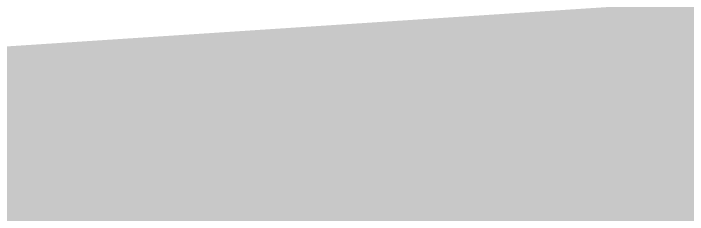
# Model space of a CAD drawing. Header units: millimetres. Extents: x 81773 to 282675, y -8553 to 29000.
# Drawn here: x 110318.425 to 110320.03, y 6611.497 to 6611.974 of the extents above; entities that cross this region are included whole.
import ezdxf

# ---------------------------------------------------------------- set-up
doc = ezdxf.new("R2010")
doc.units = ezdxf.units.MM
doc.layers.add('Ограждение', color=7, linetype='Continuous', lineweight=9)
doc.layers.add('Поручни', color=7, linetype='Continuous', lineweight=9)

# ---------------------------------------------------------------- blocks, each defined once
blk = doc.blocks.new('Ограждение - Ограждение-32882452-План раскладки напольных покрытий 3 этажа в осях 23-33')
at = {"layer": 'Ограждение'}
h = blk.add_hatch(color=256, dxfattribs=at)
h.paths.add_polyline_path([(111205, 6611.0193), (111190, 6612), (111190, 6620), (111180, 6620), (111180, 6631.0193), (110330, 6631.0193), (110330, 6620), (110370, 6620), (110370, 6611.0193), (111190, 6611.0193)])
h.paths.add_polyline_path([(110320, 6611.0193), (110330, 6611.0193), (110330, 6620), (110320, 6620), (110320, 6612), (110305, 6611.0193)])

msp = doc.modelspace()

# ---------------------------------------------------------------- block references
at = {"layer": 'Поручни'}
msp.add_blockref('Ограждение - Ограждение-32882452-План раскладки напольных покрытий 3 этажа в осях 23-33', (0, 0), dxfattribs=at)

doc.saveas('drawing.dxf')
